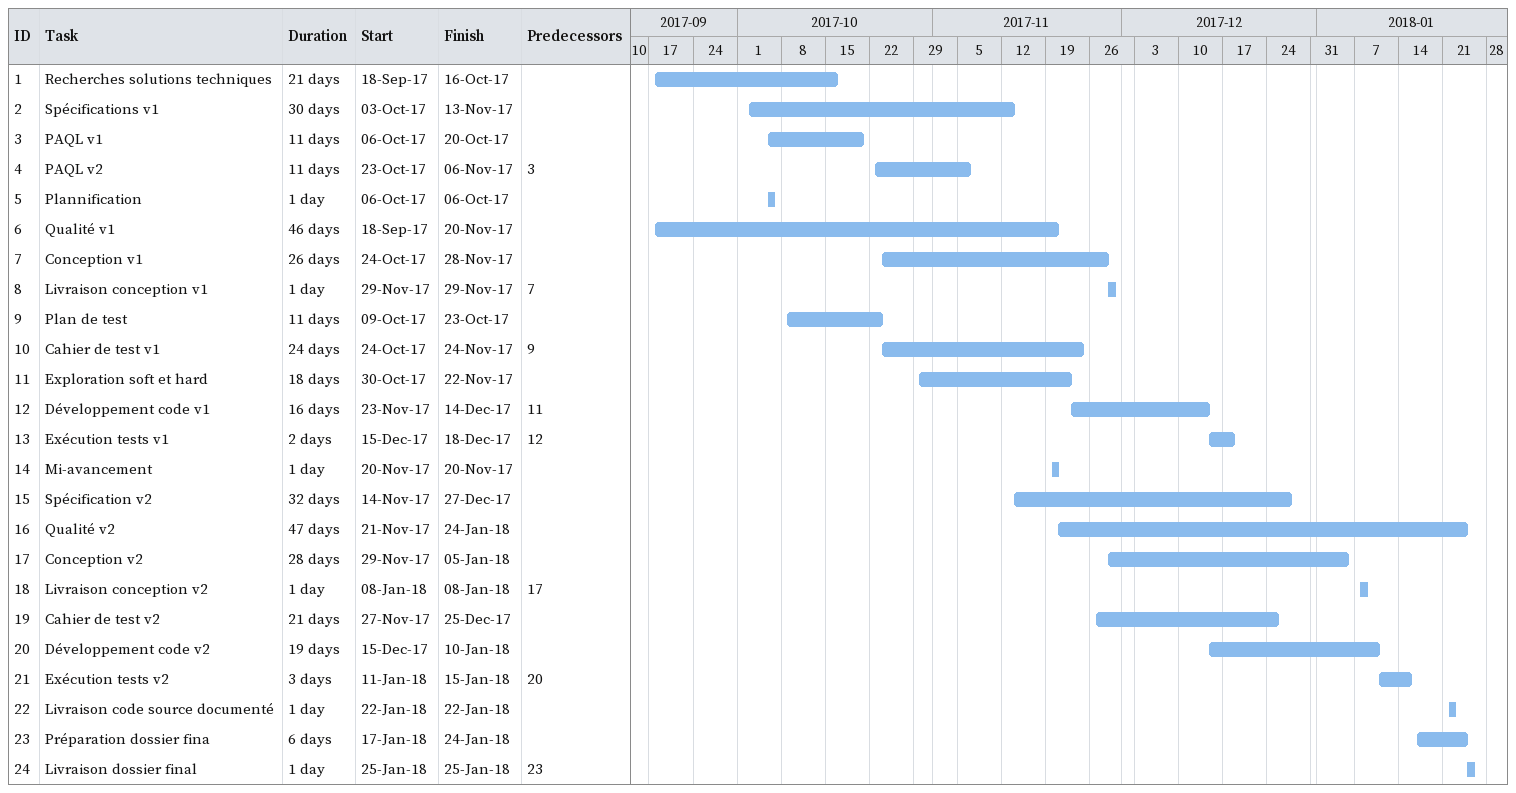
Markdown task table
| ID | Task | Duration | Start | Finish | Predecessors |
|---|---|---|---|---|---|
| 1 | Recherches solutions techniques | 21d | 2017-09-18 | 2017-10-16 |  |
| 2 | Spécifications v1 | 30d | 2017-10-03 | 2017-11-13 |  |
| 3 | PAQL v1 | 11d | 2017-10-06 | 2017-10-20 |  |
| 4 | PAQL v2 | 11d | 2017-10-23 | 2017-11-06 | 3 |
| 5 | Plannification | 1d | 2017-10-06 | 2017-10-06 |  |
| 6 | Qualité v1 | 46d | 2017-09-18 | 2017-11-20 |  |
| 7 | Conception v1 | 26d | 2017-10-24 | 2017-11-28 |  |
| 8 | Livraison conception v1 | 1d | 2017-11-29 | 2017-11-29 | 7 |
| 9 | Plan de test | 11d | 2017-10-09 | 2017-10-23 |  |
| 10 | Cahier de test v1 | 24d | 2017-10-24 | 2017-11-24 | 9 |
| 11 | Exploration soft et hard | 18d | 2017-10-30 | 2017-11-22 |  |
| 12 | Développement code v1 | 16d | 2017-11-23 | 2017-12-14 | 11 |
| 13 | Exécution tests v1 | 2d | 2017-12-15 | 2017-12-18 | 12 |
| 14 | Mi-avancement | 1d | 2017-11-20 | 2017-11-20 |  |
| 15 | Spécification v2 | 32d | 2017-11-14 | 2017-12-27 |  |
| 16 | Qualité v2 | 47d | 2017-11-21 | 2018-01-24 |  |
| 17 | Conception v2 | 28d | 2017-11-29 | 2018-01-05 |  |
| 18 | Livraison conception v2 | 1d | 2018-01-08 | 2018-01-08 | 17 |
| 19 | Cahier de test v2 | 21d | 2017-11-27 | 2017-12-25 |  |
| 20 | Développement code v2 | 19d | 2017-12-15 | 2018-01-10 |  |
| 21 | Exécution tests v2 | 3d | 2018-01-11 | 2018-01-15 | 20 |
| 22 | Livraison code source documenté | 1d | 2018-01-22 | 2018-01-22 |  |
| 23 | Préparation dossier fina | 6d | 2018-01-17 | 2018-01-24 |  |
| 24 | Livraison dossier final | 1d | 2018-01-25 | 2018-01-25 | 23 |
